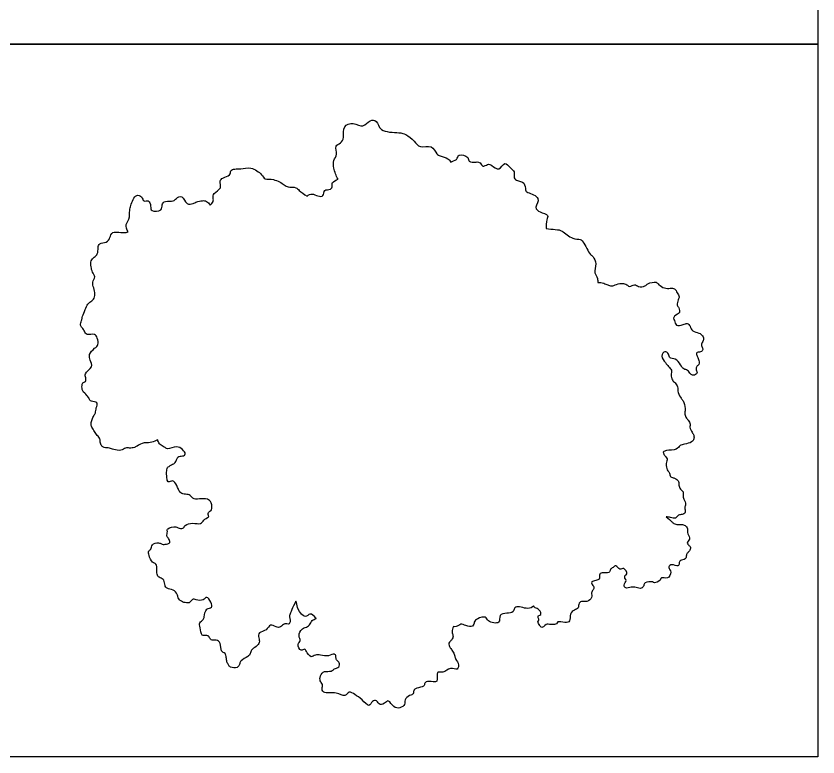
# Model space of a CAD drawing. Header units: millimetres. Extents: x 34 to 295, y 0 to 64.
# Drawn here: x 59.15 to 84.04, y 0.16 to 23.16 of the extents above; entities that cross this region are included whole.
import ezdxf

# ---------------------------------------------------------------- set-up
doc = ezdxf.new("R2010")
doc.units = ezdxf.units.MM
doc.layers.add('AG-PLANTS', color=7, linetype='Continuous', true_color=0x66ccff)
doc.layers.add('X-VPRT', color=6, linetype='Continuous', true_color=0xff00ff)

msp = doc.modelspace()

# ---------------------------------------------------------------- linework, layer by layer
at = {"layer": 'AG-PLANTS'}
for points, knots in [([(69.142, 18.095), (69.078, 18.196), (69.004, 18.422), (68.986, 18.677), (69.138, 18.849), (69.021, 19.138), (69.238, 19.201), (69.339, 19.387), (69.278, 19.754), (69.623, 19.875), (69.925, 19.664), (70.11, 19.942), (70.377, 19.925), (70.415, 19.543), (71.042, 19.546), (71.246, 19.494), (71.515, 19.288), (71.67, 19.037), (72.062, 19.181), (72.198, 18.861), (72.309, 18.817), (72.566, 18.739), (72.62, 18.661), (72.647, 18.623)], [0, 0, 0, 0, 0.805025, 1.46412, 2.077141, 2.744603, 3.300882, 3.901081, 4.667527, 5.384126, 6.129186, 6.827643, 7.420167, 8.147505, 9.144121, 9.789355, 10.551464, 11.239561, 12.010089, 12.719566, 13.192331, 13.867948, 14.37075, 14.37075, 14.37075, 14.37075]), ([(72.647, 18.623), (72.682, 18.657), (72.867, 18.667), (72.848, 18.909), (73.22, 18.792), (73.171, 18.615), (73.432, 18.625), (73.562, 18.627), (73.627, 18.443), (73.788, 18.575), (73.92, 18.534), (74.147, 18.308), (74.314, 18.681), (74.487, 18.433), (74.639, 18.335), (74.582, 18.155), (74.675, 18.039), (74.96, 18.011), (74.948, 17.744), (75.022, 17.672), (75.479, 17.533), (75.218, 17.208), (75.401, 17.056), (75.7, 16.991), (75.604, 16.82), (75.604, 16.65), (75.598, 16.561)], [2.212884, 2.212884, 2.212884, 2.212884, 2.793162, 3.325834, 4.032516, 4.499605, 5.120426, 5.604683, 6.095916, 6.618047, 7.117626, 7.775023, 8.448214, 9.066546, 9.632629, 10.159945, 10.641953, 11.306668, 11.923976, 12.361888, 13.175345, 13.881856, 14.473349, 15.153978, 15.649734, 16.346633, 16.346633, 16.346633, 16.346633]), ([(65.173, 17.288), (65.214, 17.316), (65.279, 17.401), (65.266, 17.507), (65.263, 17.67), (65.555, 17.798), (65.45, 18.036), (65.559, 18.142), (65.807, 18.2), (65.793, 18.368), (65.942, 18.417), (66.133, 18.396), (66.444, 18.489), (66.781, 18.252), (66.859, 18.062), (67.149, 18.122), (67.477, 17.918), (67.575, 17.836), (67.851, 17.855), (67.927, 17.727), (68.097, 17.621), (68.181, 17.568)], [-11.400554, -11.400554, -11.400554, -11.400554, -10.954179, -10.504653, -9.998332, -9.311318, -8.71003, -8.223449, -7.580421, -7.099713, -6.619987, -6.030195, -5.279098, -4.446822, -3.890022, -3.205706, -2.386212, -1.893761, -1.235176, -0.733288, 0, 0, 0, 0]), ([(68.181, 17.568), (68.218, 17.603), (68.343, 17.66), (68.504, 17.562), (68.713, 17.534), (68.684, 17.795), (68.922, 17.742), (68.979, 17.884), (68.928, 17.973), (69.07, 18.063), (69.142, 18.095)], [-126.896813, -126.896813, -126.896813, -126.896813, -126.349563, -125.758304, -125.23066, -124.673859, -124.107776, -123.650981, -123.216416, -122.804196, -122.804196, -122.804196, -122.804196]), ([(62.621, 16.455), (62.581, 16.524), (62.53, 16.702), (62.683, 16.84), (62.662, 17.126), (62.704, 17.269), (62.774, 17.461), (62.874, 17.62), (63.064, 17.563), (63.093, 17.369), (63.273, 17.462), (63.338, 17.255), (63.312, 17.068), (63.701, 17.103), (63.662, 17.297), (63.77, 17.439), (64.041, 17.379), (64.104, 17.505), (64.328, 17.605), (64.418, 17.282), (64.649, 17.326), (64.745, 17.394), (64.933, 17.43), (65.044, 17.425), (65.138, 17.336), (65.173, 17.288)], [0, 0, 0, 0, 0.65684, 1.234709, 1.929341, 2.459551, 3.067605, 3.61342, 4.142141, 4.658474, 5.139845, 5.700866, 6.219326, 6.92673, 7.453069, 7.970069, 8.625721, 9.107257, 9.671585, 10.35258, 10.931211, 11.40721, 11.97719, 12.462636, 12.880516, 12.880516, 12.880516, 12.880516]), ([(63.536, 10.005), (63.509, 9.986), (63.454, 9.951), (63.253, 9.899), (63.123, 9.926), (62.895, 9.812), (62.827, 9.751), (62.664, 9.739), (62.538, 9.762), (62.406, 9.65), (62.174, 9.693), (62.053, 9.754), (61.881, 9.747), (61.799, 9.806), (61.753, 9.928), (61.761, 10.027), (61.663, 10.142), (61.587, 10.252), (61.49, 10.393), (61.471, 10.499), (61.5, 10.639), (61.56, 10.75), (61.618, 10.84), (61.625, 10.986), (61.708, 11.181), (61.467, 11.181), (61.411, 11.275), (61.358, 11.391), (61.188, 11.507), (61.19, 11.685), (61.204, 11.775), (61.319, 11.8), (61.32, 11.934), (61.244, 12.068), (61.557, 12.25), (61.444, 12.47), (61.391, 12.652), (61.582, 12.845), (61.718, 12.947), (61.671, 13.156), (61.606, 13.315), (61.329, 13.228), (61.27, 13.377), (61.204, 13.477), (61.12, 13.553), (61.185, 13.71), (61.192, 13.793), (61.337, 14.193), (61.426, 14.27), (61.567, 14.356), (61.612, 14.527), (61.561, 14.712), (61.496, 14.895), (61.629, 15.055), (61.504, 15.207), (61.475, 15.363), (61.457, 15.567), (61.571, 15.669), (61.691, 15.761), (61.691, 15.959), (61.715, 16.12), (61.971, 16.104), (62.071, 16.273), (62.112, 16.506), (62.463, 16.413), (62.603, 16.449), (62.621, 16.455)], [0, 0, 0, 0, 0.423072, 1.016184, 1.521928, 2.176773, 2.593515, 3.117938, 3.590729, 4.12353, 4.754778, 5.262917, 5.800602, 6.213852, 6.684013, 7.102894, 7.605882, 8.114021, 8.660647, 9.097137, 9.598483, 10.076453, 10.504907, 11.033181, 11.561914, 12.129041, 12.557825, 13.032475, 13.625686, 14.172758, 14.552532, 14.962727, 15.417154, 15.891121, 16.609945, 17.219209, 17.782925, 18.45589, 18.992234, 19.58496, 20.092809, 20.738342, 21.223886, 21.696455, 22.120313, 22.629788, 23.060751, 23.916099, 24.396642, 24.91444, 25.458434, 26.050113, 26.62471, 27.180978, 27.728483, 28.277885, 28.863883, 29.369877, 29.875017, 30.464191, 30.95314, 31.570324, 32.144533, 32.709679, 33.573498, 33.707322, 33.707322, 33.707322, 33.707322]), ([(75.598, 16.561), (75.705, 16.55), (75.954, 16.521), (76.096, 16.516), (76.407, 16.213), (76.664, 16.238), (76.756, 16.153), (76.863, 15.942), (76.969, 15.749), (77.07, 15.685), (77.18, 15.46), (77.072, 15.181), (77.201, 15.04), (77.208, 14.929), (77.202, 14.888)], [-42.025633, -42.025633, -42.025633, -42.025633, -41.577389, -40.940279, -40.096657, -39.442777, -39.000393, -38.34137, -37.714471, -37.260237, -36.617713, -35.910881, -35.3227, -34.948155, -34.948155, -34.948155, -34.948155]), ([(77.202, 14.888), (77.265, 14.887), (77.393, 14.866), (77.509, 14.808), (77.642, 14.757), (77.779, 14.835), (78.002, 14.871), (78.128, 14.803), (78.2, 14.734), (78.349, 14.852), (78.46, 14.735), (78.69, 14.76), (78.741, 14.864), (79.038, 14.924), (79.09, 14.805), (79.278, 14.697), (79.445, 14.703), (79.603, 14.716), (79.668, 14.56), (79.755, 14.443), (79.696, 14.351), (79.647, 14.171), (79.732, 14.106), (79.767, 13.93), (79.652, 13.903), (79.521, 13.771), (79.608, 13.709), (79.611, 13.504), (79.858, 13.574), (79.984, 13.636), (80.084, 13.526), (80.129, 13.351), (80.353, 13.329), (80.461, 13.234), (80.516, 13.104), (80.416, 13.001), (80.428, 12.901), (80.493, 12.796), (80.4, 12.722), (80.24, 12.716), (80.298, 12.591), (80.34, 12.506), (80.372, 12.329), (80.263, 12.29), (80.25, 12.171), (80.32, 12.062), (80.165, 11.984), (80.082, 12.036), (80.008, 12.177), (79.858, 12.182), (79.781, 12.327), (79.636, 12.541), (79.418, 12.512), (79.425, 12.671), (79.282, 12.785), (79.146, 12.583), (79.311, 12.395), (79.396, 12.276), (79.519, 12.165), (79.466, 12.012), (79.509, 11.853), (79.609, 11.771), (79.699, 11.644), (79.678, 11.465), (79.792, 11.281), (79.86, 11.224), (79.943, 10.964), (79.895, 10.839), (79.936, 10.692), (80.015, 10.62), (80.095, 10.489), (80.046, 10.389), (80.13, 10.23), (80.197, 10.151), (80.196, 10.021), (80.127, 9.918), (79.902, 9.857), (79.746, 9.843), (79.664, 9.668), (79.333, 9.694), (79.268, 9.638), (79.232, 9.617)], [-40.166758, -40.166758, -40.166758, -40.166758, -39.579208, -39.089203, -38.610355, -38.084031, -37.452197, -36.953006, -36.570713, -36.054891, -35.55186, -34.94974, -34.493072, -33.811067, -33.361541, -32.755476, -32.195553, -31.700691, -31.171899, -30.682614, -30.255449, -29.704046, -29.275493, -28.766037, -28.331178, -27.805851, -27.423559, -26.896738, -26.288406, -25.795652, -25.325278, -24.77825, -24.175854, -23.668605, -23.201991, -22.725582, -22.308536, -21.873677, -21.45269, -20.974503, -20.561685, -20.111495, -19.58385, -19.175039, -18.739448, -18.302546, -17.819142, -17.417037, -16.901127, -16.420419, -15.889111, -15.220118, -14.670744, -14.196812, -13.705885, -13.157461, -12.516716, -11.981348, -11.472808, -10.958489, -10.429452, -9.948309, -9.439678, -8.871805, -8.271241, -7.854362, -7.179475, -6.678353, -6.183891, -5.733305, -5.234601, -4.808838, -4.259172, -3.819686, -3.363017, -2.906349, -2.265192, -1.747183, -1.208306, -0.472981, 0, 0, 0, 0]), ([(65.131, 7.61), (65.113, 7.66), (65.091, 7.764), (65.25, 7.8), (65.22, 8.058), (65.095, 8.186), (64.842, 8.161), (64.619, 8.157), (64.566, 8.295), (64.4, 8.307), (64.25, 8.338), (64.181, 8.465), (64.143, 8.576), (64.018, 8.791), (63.818, 8.588), (63.808, 9.095), (63.879, 9.175), (64.042, 9.26), (64.101, 9.281), (64.146, 9.502), (64.311, 9.483), (64.44, 9.556), (64.31, 9.711), (64.136, 9.831), (63.845, 9.686), (63.754, 9.784), (63.602, 9.839), (63.561, 9.936), (63.541, 9.991), (63.536, 10.005)], [-53.44319, -53.44319, -53.44319, -53.44319, -52.956023, -52.495164, -51.864736, -51.321008, -50.64784, -50.038184, -49.577822, -49.048146, -48.527523, -48.047877, -47.554528, -46.96279, -46.469441, -45.644663, -45.166898, -44.616861, -44.278794, -43.701333, -43.184537, -42.749153, -42.212431, -41.598271, -40.88606, -40.429095, -39.904811, -39.420824, -39.264481, -39.264481, -39.264481, -39.264481]), ([(79.232, 9.617), (79.239, 9.596), (79.254, 9.541), (79.302, 9.505), (79.384, 9.374), (79.321, 9.317), (79.336, 9.099), (79.372, 9.04), (79.451, 8.968), (79.439, 8.847), (79.551, 8.823), (79.632, 8.794), (79.733, 8.709), (79.714, 8.59), (79.764, 8.465), (79.872, 8.39), (79.855, 8.29), (79.845, 8.189), (79.958, 8.041), (79.905, 7.916), (79.9, 7.858), (79.95, 7.728), (79.821, 7.671), (79.704, 7.68), (79.621, 7.535), (79.49, 7.587), (79.375, 7.606), (79.326, 7.609)], [-21.325671, -21.325671, -21.325671, -21.325671, -21.113871, -20.727078, -20.240621, -19.874369, -19.266466, -18.90235, -18.482763, -18.054243, -17.640258, -17.230743, -16.772864, -16.323452, -15.836454, -15.370966, -14.971345, -14.549315, -13.990196, -13.523885, -13.192892, -12.738465, -12.28571, -11.832061, -11.346283, -10.821392, -10.468148, -10.468148, -10.468148, -10.468148]), ([(67.834, 4.991), (67.782, 4.888), (67.698, 4.711), (67.671, 4.639), (67.612, 4.509), (67.669, 4.432), (67.643, 4.246), (67.47, 4.32), (67.362, 4.171), (67.219, 4.173), (67.02, 4.307), (66.936, 4.065), (66.666, 4.045), (66.674, 3.847), (66.722, 3.71), (66.608, 3.571), (66.438, 3.494), (66.425, 3.356), (66.349, 3.262), (66.116, 3.155), (66.092, 3.055), (66.037, 2.899), (65.788, 2.925), (65.746, 3.015), (65.68, 3.104), (65.676, 3.243), (65.656, 3.382), (65.485, 3.423), (65.511, 3.694), (65.368, 3.805), (65.188, 3.757), (65.151, 3.888), (65.074, 3.943), (64.885, 3.891), (64.867, 4.175), (64.814, 4.323), (64.972, 4.418), (64.984, 4.505), (65.027, 4.785), (65.256, 4.769), (65.205, 4.965), (65.065, 5.171), (64.969, 4.997), (64.736, 5.024), (64.616, 5.076), (64.548, 4.934), (64.436, 4.937), (64.27, 4.97), (64.166, 5.086), (64.167, 5.209), (64.032, 5.365), (63.824, 5.368), (63.757, 5.479), (63.758, 5.659), (63.617, 5.713), (63.513, 5.787), (63.516, 5.971), (63.517, 6.166), (63.359, 6.171), (63.271, 6.411), (63.238, 6.539), (63.35, 6.601), (63.341, 6.763), (63.577, 6.825), (63.659, 6.759), (63.773, 6.746), (63.959, 6.797), (63.884, 6.942), (63.81, 7.006), (63.856, 7.153), (63.816, 7.265), (64.121, 7.325), (64.16, 7.264), (64.347, 7.226), (64.383, 7.367), (64.631, 7.436), (64.888, 7.364), (64.967, 7.52), (65.077, 7.58), (65.131, 7.61)], [-39.764572, -39.764572, -39.764572, -39.764572, -39.193243, -38.750242, -38.283628, -37.868933, -37.374471, -36.88081, -36.346627, -35.853267, -35.275121, -34.68433, -34.043724, -33.513467, -33.011675, -32.47004, -31.902101, -31.437763, -30.971744, -30.310135, -29.885472, -29.384831, -28.771936, -28.362772, -27.92718, -27.424529, -26.94868, -26.451149, -25.797872, -25.267534, -24.739478, -24.298154, -23.902912, -23.39428, -22.739449, -22.218425, -21.70322, -21.291782, -20.625264, -20.0959, -19.56006, -18.964122, -18.479122, -17.844103, -17.393914, -16.92354, -16.495911, -15.944868, -15.439107, -14.981806, -14.399394, -13.809837, -13.357674, -12.816039, -12.321178, -11.866553, -11.293346, -10.743026, -10.279657, -9.617548, -9.152247, -8.725082, -8.228535, -7.622632, -7.200516, -6.74271, -6.219395, -5.752781, -5.338425, -4.837303, -4.434457, -3.757263, -3.387223, -2.865177, -2.410552, -1.75066, -1.088842, -0.578385, 0, 0, 0, 0]), ([(79.326, 7.609), (79.401, 7.547), (79.522, 7.445), (79.558, 7.398), (79.702, 7.366), (79.801, 7.372), (79.928, 7.358), (80.007, 7.24), (79.967, 7.122), (80.071, 6.961), (80.043, 6.877), (79.974, 6.834), (79.99, 6.749), (80.091, 6.695), (80.08, 6.568), (79.993, 6.499), (79.947, 6.426), (79.954, 6.277), (79.75, 6.277), (79.733, 6.17), (79.71, 6.039), (79.509, 6.166), (79.389, 6.06), (79.443, 5.964), (79.492, 5.896), (79.404, 5.643), (79.162, 5.762), (79.166, 5.623), (78.951, 5.536), (78.914, 5.61), (78.652, 5.585), (78.64, 5.472), (78.561, 5.357), (78.39, 5.429), (78.249, 5.433), (78.067, 5.369), (78.011, 5.491), (78.046, 5.568), (78.109, 5.633), (78.034, 5.701), (78.047, 5.808), (78.146, 5.817), (78.021, 6.071), (77.887, 5.935), (77.774, 6.131), (77.681, 6.033), (77.583, 5.985), (77.574, 5.84), (77.332, 5.902), (77.234, 5.81), (77.282, 5.652), (77.139, 5.641), (77.011, 5.6), (77.005, 5.528), (77.109, 5.428), (77.058, 5.341), (76.996, 5.248), (77.045, 5.102), (76.872, 4.949), (76.732, 4.999), (76.599, 4.942), (76.62, 4.767), (76.48, 4.72), (76.311, 4.612), (76.376, 4.349), (76.188, 4.312), (75.946, 4.386), (75.933, 4.273), (75.788, 4.258), (75.635, 4.284), (75.569, 4.247), (75.46, 4.144), (75.404, 4.239), (75.32, 4.352), (75.403, 4.4), (75.338, 4.471), (75.356, 4.565), (75.466, 4.552), (75.407, 4.748), (75.257, 4.774), (75.227, 4.824), (75.212, 4.844)], [-36.410017, -36.410017, -36.410017, -36.410017, -35.955813, -35.555743, -35.068272, -34.630632, -34.167585, -33.699976, -33.237328, -32.670376, -32.295308, -31.9372, -31.585189, -31.151418, -30.712957, -30.272567, -29.878382, -29.417217, -28.880988, -28.46242, -28.062086, -27.482254, -27.019325, -26.616305, -26.22505, -25.619178, -25.042274, -24.638631, -24.046687, -23.694285, -23.062887, -22.634222, -22.185559, -21.645066, -21.118593, -20.570234, -20.14904, -19.759331, -19.397925, -19.008044, -18.60755, -18.276128, -17.682513, -17.221383, -16.688208, -16.266941, -15.822658, -15.393873, -14.781959, -14.334333, -13.86115, -13.403705, -12.922856, -12.612674, -12.133944, -11.737373, -11.301635, -10.80519, -10.217434, -9.712052, -9.255753, -8.74805, -8.261683, -7.69083, -7.070097, -6.546615, -5.908513, -5.552414, -5.064607, -4.536827, -4.161596, -3.697767, -3.300199, -2.82429, -2.498134, -2.12202, -1.75315, -1.400203, -0.883559, -0.372317, 0, 0, 0, 0]), ([(68.464, 4.452), (68.46, 4.457), (68.405, 4.531), (68.266, 4.659), (68.127, 4.421), (67.869, 4.755), (67.869, 4.888), (67.839, 4.977), (67.834, 4.991)], [-43.48934, -43.48934, -43.48934, -43.48934, -43.439732, -42.809874, -42.272107, -41.512547, -40.891522, -40.772057, -40.772057, -40.772057, -40.772057]), ([(75.212, 4.844), (75.172, 4.795), (75.02, 4.719), (74.617, 4.897), (74.603, 4.631), (74.382, 4.616), (74.115, 4.593), (74.213, 4.255), (73.768, 4.347), (73.755, 4.54), (73.46, 4.455), (73.36, 4.355), (73.351, 4.176), (73.101, 4.227), (72.955, 4.31), (72.834, 4.191), (72.755, 4.197), (72.729, 4.204)], [-18.09543, -18.09543, -18.09543, -18.09543, -17.573917, -16.747857, -16.20663, -15.60113, -14.975957, -14.360425, -13.60434, -13.092891, -12.425041, -11.908307, -11.424154, -10.808937, -10.269109, -9.725459, -9.452358, -9.452358, -9.452358, -9.452358]), ([(72.729, 4.204), (72.698, 4.155), (72.657, 4.035), (72.725, 3.931), (72.697, 3.821), (72.632, 3.749), (72.557, 3.689), (72.622, 3.537), (72.7, 3.449), (72.767, 3.314), (72.769, 3.206), (72.891, 3.084), (72.878, 2.81), (72.61, 2.975), (72.429, 2.726), (72.153, 2.857), (72.294, 2.413), (71.953, 2.534), (71.82, 2.461), (71.827, 2.324), (71.576, 2.31), (71.476, 2.221), (71.495, 2.1), (71.356, 2.072), (71.189, 1.938), (71.246, 1.775), (71.056, 1.659), (70.861, 1.682), (70.718, 1.943), (70.624, 1.84), (70.431, 1.735), (70.354, 1.927), (70.193, 1.902), (70.107, 1.668), (69.883, 1.964), (69.676, 2.072), (69.484, 2.231), (69.355, 1.992), (69.095, 2.191), (68.676, 2.108), (68.628, 2.293), (68.688, 2.386), (68.59, 2.492), (68.565, 2.623), (68.667, 2.805), (68.771, 2.807), (68.977, 2.815), (69.014, 2.908), (69.187, 2.923), (69.206, 3.092), (69.075, 3.158), (69.084, 3.272), (69.035, 3.392), (68.838, 3.258), (68.605, 3.323), (68.44, 3.344), (68.292, 3.207), (68.158, 3.43), (68.109, 3.531), (67.978, 3.411), (67.854, 3.666), (68.009, 3.76), (67.89, 3.919), (68.003, 4.138), (68.124, 4.162), (68.276, 4.243), (68.325, 4.401), (68.42, 4.439), (68.464, 4.452)], [-35.193137, -35.193137, -35.193137, -35.193137, -34.631852, -34.175771, -33.744437, -33.325839, -32.942599, -32.43446, -31.951982, -31.444957, -31.016436, -30.457586, -29.885729, -29.272728, -28.583341, -28.021622, -27.333355, -26.66616, -26.174367, -25.751344, -25.118309, -24.645515, -24.237164, -23.763622, -23.17162, -22.672273, -22.096764, -21.514513, -20.858708, -20.432886, -19.86048, -19.332444, -18.855213, -18.312311, -17.610558, -16.903387, -16.320135, -15.759587, -15.052594, -14.215053, -13.7309, -13.315849, -12.842306, -12.353445, -11.778757, -11.347793, -10.763307, -10.368669, -9.854174, -9.376943, -8.900223, -8.458113, -8.058913, -7.470925, -6.806874, -6.265765, -5.75232, -5.123706, -4.72438, -4.279364, -3.679278, -3.187552, -2.655787, -2.034544, -1.56647, -1.028949, -0.498719, 0, 0, 0, 0])]:
    msp.add_open_spline(points, degree=3, knots=knots, dxfattribs=at)
at = {"layer": 'X-VPRT'}
for points in [[(34.249, 22.285), (34.249, 44.415), (84.041, 44.415), (84.041, 22.285)], [(34.249, 0.156), (34.249, 22.285), (84.041, 22.285), (84.041, 0.156)]]:
    msp.add_lwpolyline(points, close=True, dxfattribs=at)

doc.saveas('drawing.dxf')
